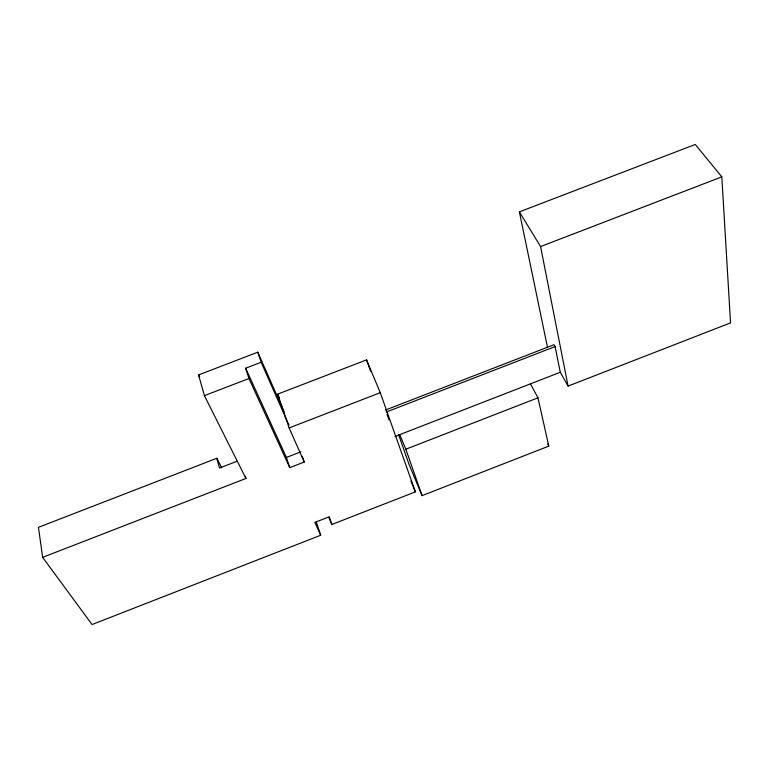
<?xml version="1.0" encoding="UTF-8"?>
<svg xmlns="http://www.w3.org/2000/svg" width="769" height="769" viewBox="0 0 769 769"><rect width="100%" height="100%" fill="white"/><g stroke="black" fill="none" stroke-linecap="round" stroke-linejoin="round"><path stroke-width="1.15" d="M221.722 467.792L216.8 458.286L38.45 527.332L42.641 557.352L92.049 624.543L320.721 535.224L314.857 522.42L328.613 517.056L331.9 524.468L415.404 491.862L380.261 392.68L366.544 359.863L277.696 394.151L289.144 427.949L304.236 462.025L289.769 467.648L248.945 378.511L245.647 368.216L261.152 362.257L288.981 425.209M398.65 434.773L409.175 464.745L422.066 495.63L548.797 446.126L537.964 397.813L530.456 383.856M237.169 461.208L219.511 468.042L216.8 458.286M385.394 410.079L554.026 344.714L555.093 346.579L560.265 372.273L568.089 386.096L730.55 322.884L721.812 176.87L695.282 144.457L519.383 211.869L547.547 347.588M386.221 412.059L555.093 346.579M245.647 368.216L286.404 457.43L300.766 451.864M42.641 557.352L245.945 478.453L245.301 476.28M394.91 436.523L560.265 372.273M422.066 495.63L405.849 449.211L537.964 397.813M289.144 427.949L380.261 392.68M245.945 478.453L204.41 395.67L198.575 374.936L257.788 352.173L284.684 413.145M519.383 211.869L540.578 246.561L721.812 176.87M204.41 395.67L248.945 378.511M547.682 444.011L548.797 446.126M198.575 374.936L199.642 377.079M277.696 394.151L279.618 398.505M399.736 434.639L405.849 449.211M410.925 481.029L415.404 491.862M366.544 359.863L370.571 371.167M387.009 414.28L388.979 419.836M329.209 516.691L331.9 524.468M302.313 456.382L304.236 462.025M316.242 521.872L320.721 535.224M257.788 352.173L261.152 362.257M286.404 457.43L289.769 467.648M540.578 246.561L568.089 386.096"/></g></svg>
